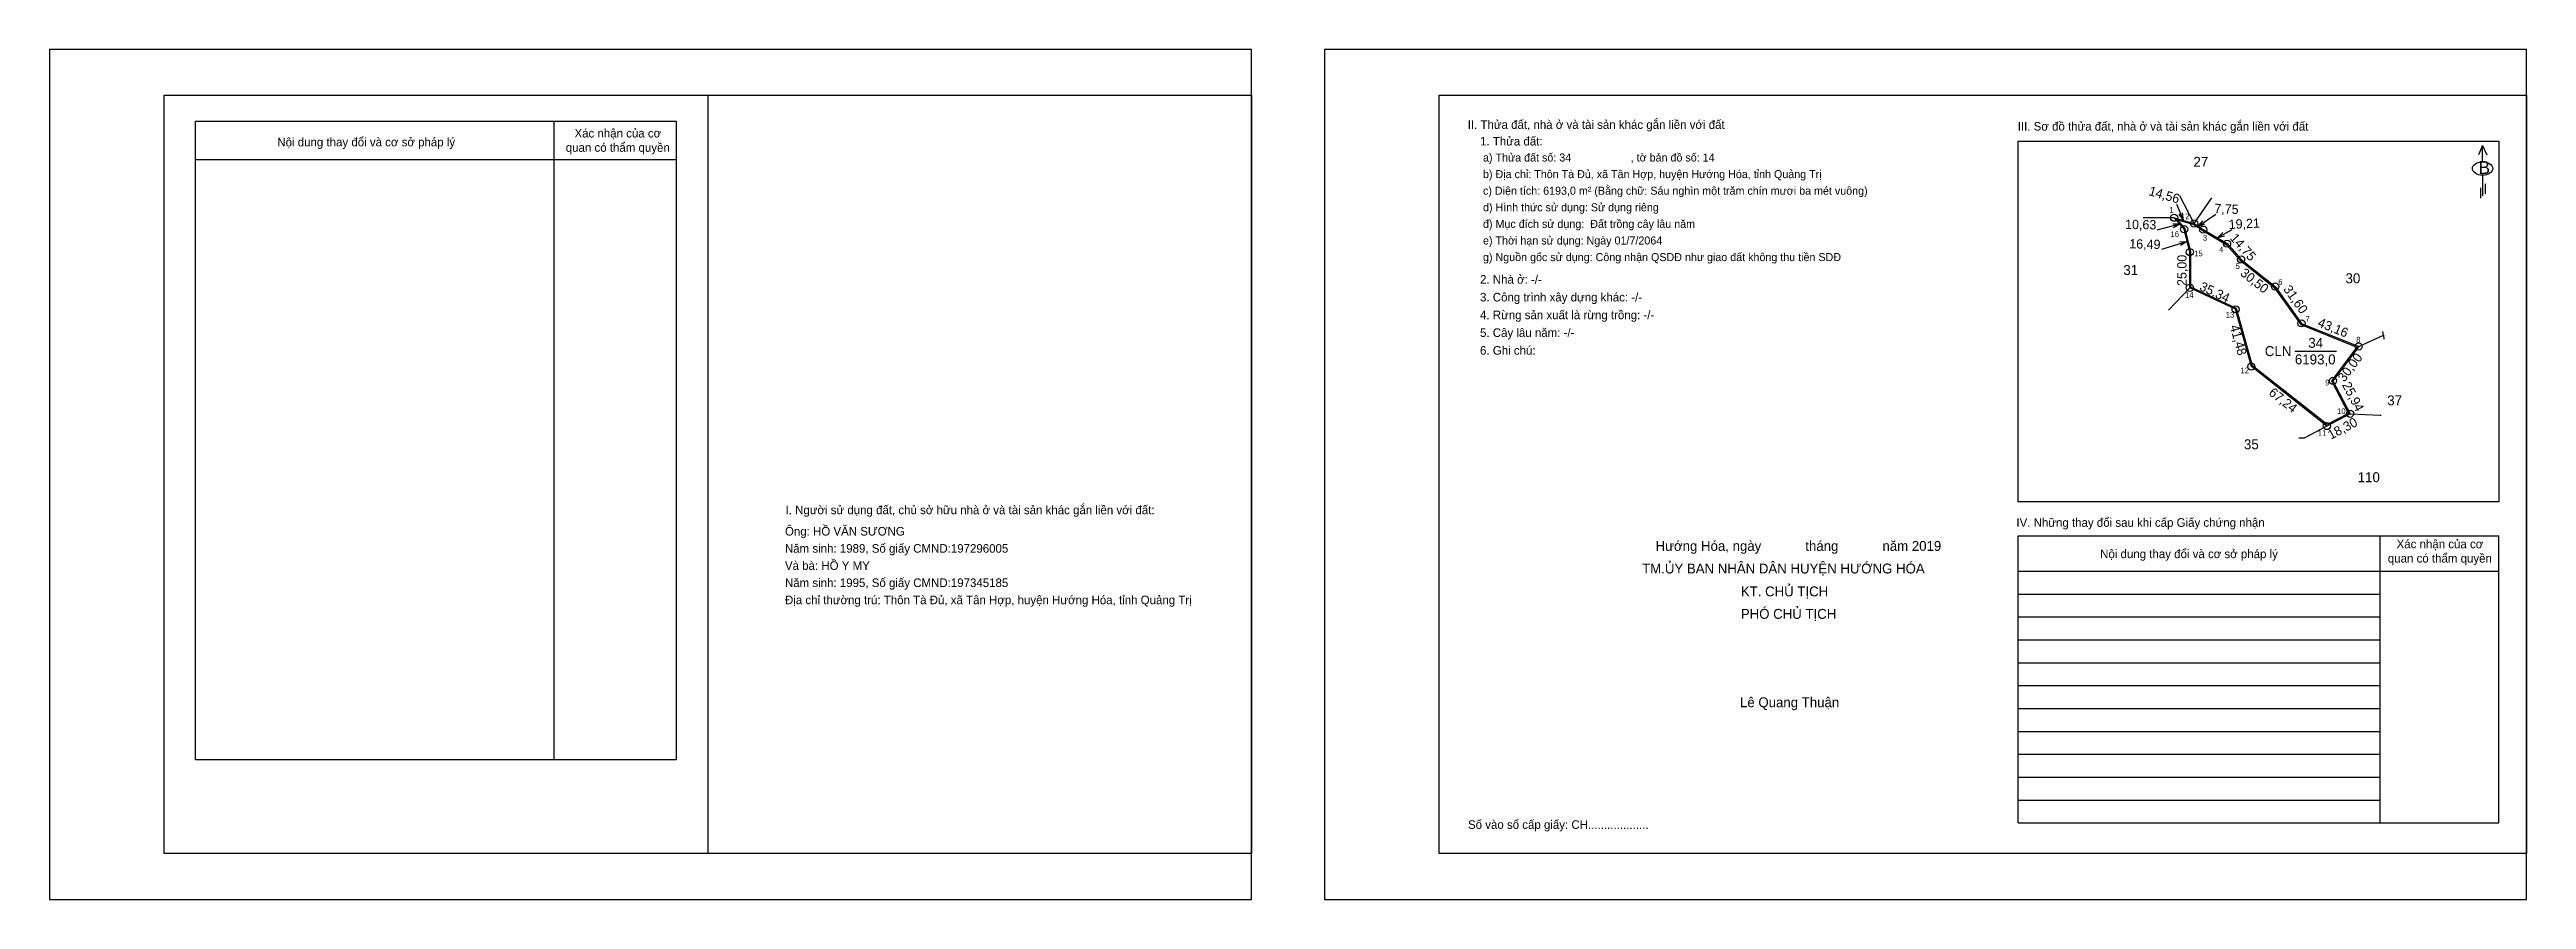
# Model space of a CAD drawing. Extents: x 551667 to 553398, y 1840276 to 1840870.
import ezdxf

# ---------------------------------------------------------------- set-up
doc = ezdxf.new("R2010")
doc.units = 0
for name, color, linetype in [('CanhThua', 7, 'Continuous'), ('ChieuDaiCanhThua', 7, 'Continuous'), ('Khung', 7, 'Continuous'), ('KhungInTrang1', 7, 'Continuous'), ('KhungInTrang2', 7, 'Continuous'), ('Level 2', 7, 'Continuous'), ('Level 35', 7, 'Continuous'), ('MocDinhThua', 7, 'Continuous'), ('NhanDiaChinhThua', 7, 'Continuous'), ('NhanTuCan', 7, 'Continuous'), ('ON', 7, 'Continuous'), ('RauThua', 7, 'Continuous'), ('SoHieuDinhThua', 7, 'Continuous'), ('Template', 7, 'Continuous'), ('ThongTin', 7, 'Continuous')]:
    doc.layers.add(name, color=color, linetype=linetype)

msp = doc.modelspace()

# ---------------------------------------------------------------- linework, layer by layer
at = {"layer": 'CanhThua'}
for p, q in [((553159, 1840744), (553152, 1840752)), ((553152, 1840752), (553166, 1840748)), ((553166, 1840748), (553172.4, 1840743.7)), ((553163, 1840728), (553159, 1840744)), ((553172.4, 1840743.7), (553189, 1840733.9)), ((553189, 1840733.9), (553198.8, 1840722.9)), ((553163, 1840703), (553163, 1840728)), ((553198.8, 1840722.9), (553222.6, 1840703.9)), ((553195, 1840688), (553163, 1840703)), ((553222.6, 1840703.9), (553241, 1840678.2)), ((553206, 1840648), (553195, 1840688)), ((553241, 1840678.2), (553281, 1840662)), ((553281, 1840662), (553263, 1840638)), ((553258.8, 1840606.4), (553206, 1840648)), ((553263, 1840638), (553275, 1840615)), ((553275, 1840615), (553258.8, 1840606.4))]:
    msp.add_line(p, q, dxfattribs=at)
at = {"layer": 'Khung'}
for p, q in [((552638.3, 1840837.6), (553398.3, 1840837.6)), ((552638.3, 1840307.6), (552638.3, 1840837.6)), ((553042.9, 1840553.4), (553042.9, 1840805.6)), ((553042.9, 1840805.6), (553378.9, 1840805.6)), ((553378.9, 1840805.6), (553378.9, 1840553.4)), ((553378.9, 1840553.4), (553042.9, 1840553.4))]:
    msp.add_line(p, q, dxfattribs=at)
msp.add_lwpolyline([(552507.1, 1840307.6), (551747.1, 1840307.6), (551747.1, 1840837.6), (552507.1, 1840837.6)], close=True, dxfattribs=at)
for points in [[(552127.1, 1840837.6), (552127.1, 1840307.6)], [(553398.3, 1840837.6), (553398.3, 1840307.6), (552638.3, 1840307.6)]]:
    msp.add_lwpolyline(points, dxfattribs=at)
at = {"layer": 'KhungInTrang1'}
msp.add_lwpolyline([(551667.1, 1840869.6), (551667.1, 1840275.6), (552507.1, 1840275.6), (552507.1, 1840869.6)], close=True, dxfattribs=at)
at = {"layer": 'KhungInTrang2'}
msp.add_lwpolyline([(552558.3, 1840869.6), (552558.3, 1840275.6), (553398.3, 1840275.6), (553398.3, 1840869.6)], close=True, dxfattribs=at)
at = {"layer": 'Level 2'}
msp.add_lwpolyline([(553279.7, 1840661.6), (553262.1, 1840638.1), (553273.9, 1840615.3), (553258.9, 1840607.4), (553206.7, 1840648.5), (553195.7, 1840688.6), (553163.8, 1840703.5), (553163.8, 1840728.1), (553159.7, 1840744.4), (553154.4, 1840750.5), (553165.7, 1840747.3), (553172, 1840743), (553188.4, 1840733.3), (553198.2, 1840722.3), (553222, 1840703.3), (553240.5, 1840677.5)], close=True, dxfattribs=at)
at = {"layer": 'Level 35'}
for p, q in [((553156, 1840747.4), (553140, 1840743.3)), ((553156, 1840747.4), (553151, 1840747.5)), ((553156, 1840747.4), (553151.6, 1840745)), ((553158.6, 1840750.4), (553154, 1840761.3)), ((553158.6, 1840750.4), (553155.5, 1840754.4)), ((553158.6, 1840750.4), (553157.9, 1840755.4)), ((553168.8, 1840746.1), (553181.1, 1840754.6)), ((553168.8, 1840746.1), (553172.1, 1840749.9)), ((553168.8, 1840746.1), (553173.5, 1840747.8)), ((553160.7, 1840735.1), (553143.2, 1840729.9)), ((553160.7, 1840735.1), (553155.7, 1840735)), ((553160.7, 1840735.1), (553156.4, 1840732.5)), ((553182.5, 1840738.2), (553192.6, 1840743.7)), ((553182.5, 1840738.2), (553186.1, 1840741.7)), ((553182.5, 1840738.2), (553187.3, 1840739.4))]:
    msp.add_line(p, q, dxfattribs=at)
at = {"layer": 'MocDinhThua'}
for centre in [(553152, 1840752), (553159, 1840744), (553166, 1840748), (553163, 1840728), (553172.4, 1840743.7), (553189, 1840733.9), (553198.8, 1840722.9), (553163, 1840703), (553222.6, 1840703.9), (553195, 1840688), (553241, 1840678.2), (553281, 1840662), (553206, 1840648), (553263, 1840638), (553258.8, 1840606.4), (553275, 1840615)]:
    msp.add_circle(centre, 2.5, dxfattribs=at)
at = {"layer": 'NhanDiaChinhThua'}
msp.add_line((553236.4, 1840658.8), (553265.6, 1840658.8), dxfattribs=at)
at = {"layer": 'ON'}
for p, q in [((551769.1, 1840819.6), (552105.1, 1840819.6)), ((551769.1, 1840373.1), (551769.1, 1840819.6)), ((552105.1, 1840819.6), (552105.1, 1840373.1)), ((551769.1, 1840792.8), (552105.1, 1840792.8)), ((553042.9, 1840529.7), (553378.9, 1840529.7)), ((553295.9, 1840529.7), (553295.9, 1840329.1)), ((553042.9, 1840505), (553378.9, 1840505)), ((553042.9, 1840489), (553295.9, 1840489)), ((553042.9, 1840473), (553295.9, 1840473)), ((553042.9, 1840457), (553295.9, 1840457)), ((553042.9, 1840441), (553295.9, 1840441)), ((553042.9, 1840425), (553295.9, 1840425)), ((553042.9, 1840409), (553295.9, 1840409)), ((553042.9, 1840393), (553295.9, 1840393)), ((553042.9, 1840377), (553295.9, 1840377)), ((553042.9, 1840361), (553295.9, 1840361)), ((553042.9, 1840345), (553295.9, 1840345))]:
    msp.add_line(p, q, dxfattribs=at)
for points in [[(552019.6, 1840819.6), (552019.6, 1840373.1)], [(553042.9, 1840329.1), (553042.9, 1840529.7)], [(553378.9, 1840329.1), (553378.9, 1840529.7)], [(552105.1, 1840373.1), (551769.1, 1840373.1)]]:
    msp.add_lwpolyline(points, dxfattribs=at)
at = {"layer": 'RauThua'}
for p, q in [((553166, 1840748), (553156.1, 1840767.4)), ((553166, 1840748), (553178.3, 1840765.9)), ((553152, 1840752), (553130.3, 1840752)), ((553163, 1840703), (553148, 1840687.3)), ((553281, 1840662), (553298.3, 1840669.9)), ((553281, 1840662), (553298.3, 1840669.9)), ((553298.3, 1840669.9), (553297.9, 1840672.6)), ((553298.3, 1840669.9), (553298.7, 1840667.1)), ((553275, 1840615), (553296, 1840614)), ((553296, 1840614), (553296.7, 1840614)), ((553243, 1840598), (553239.2, 1840597.9)), ((553258.8, 1840606.4), (553243, 1840598))]:
    msp.add_line(p, q, dxfattribs=at)
at = {"layer": 'Template'}
for p, q in [((553367.6, 1840802.4), (553364.7, 1840796)), ((553367.6, 1840791.1), (553367.6, 1840802.4)), ((553367.6, 1840802.4), (553370.5, 1840796)), ((553367.6, 1840781.7), (553367.6, 1840767.4)), ((553366.1, 1840772.8), (553366.1, 1840765.8)), ((553369.3, 1840775.7), (553369.3, 1840768.8)), ((553042.9, 1840329.1), (553378.9, 1840329.1))]:
    msp.add_line(p, q, dxfattribs=at)
msp.add_ellipse((553367.6, 1840786.4), major_axis=(7.11, 0), ratio=0.655849, dxfattribs=at)

# ---------------------------------------------------------------- texts
at = {"layer": 'ChieuDaiCanhThua'}
for s, rotation, p in [('14,56', 344.0546, (553133.8, 1840767.9)), ('10,63', 358.8928, (553117.7, 1840744.2)), ('7,75', 357.6115, (553180, 1840755.3)), ('19,21', 2.6261, (553190.3, 1840744.1)), ('16,49', 358.7078, (553120.6, 1840730.6)), ('14,75', 311.5916, (553190.6, 1840737.5)), ('25,00', 90, (553160.7, 1840704.3)), ('30,50', 321.5104, (553197.7, 1840712.3)), ('35,34', 334.8852, (553169.2, 1840701.7)), ('31,60', 305.5208, (553228, 1840702)), ('43,16', 338.0235, (553251.8, 1840676.3)), ('41,48', 285.3763, (553190.9, 1840676.2)), ('30,00', 53.1301, (553271, 1840636.8)), ('67,24', 321.8007, (553217.6, 1840628.7)), ('25,94', 297.5528, (553269.2, 1840635.2)), ('18,30', 27.9656, (553261.6, 1840596.8))]:
    msp.add_text(s, height=6.52, rotation=rotation, dxfattribs=at).set_placement(p)
at = {"layer": 'NhanDiaChinhThua'}
for s, p in [('CLN', (553215.4, 1840655.3)), ('34', (553245.8, 1840661.1)), ('6193,0', (553236.4, 1840649.5))]:
    msp.add_text(s, height=6.96, dxfattribs=at).set_placement(p)
at = {"layer": 'NhanTuCan'}
for s, p in [('27', (553165.5, 1840787.6)), ('31', (553116.5, 1840712)), ('30', (553271.8, 1840706.2)), ('37', (553301, 1840620.9)), ('35', (553200.8, 1840590.2)), ('110', (553280.3, 1840567.2))]:
    msp.add_text(s, height=6.96, dxfattribs=at).set_placement(p)
at = {"layer": 'ON'}
for s, height, p in [('Nội dung thay đổi và cơ sở pháp lý', 6, (551826.3, 1840801.9)), ('quan có thẩm quyền', 6, (552027.9, 1840798.1)), ('Xác nhận của cơ ', 6, (552034, 1840808.1)), ('I. Người sử dụng đất, chủ sở hữu nhà ở và tài sản khác gắn liền với đất:', 6, (552181.5, 1840544.8)), ('IV. Những thay đổi sau khi cấp Giấy chứng nhận', 6, (553041.8, 1840536)), ('Xác nhận của cơ ', 6, (553307.5, 1840521)), ('Nội dung thay đổi và cơ sở pháp lý', 6, (553100.3, 1840514.1)), ('quan có thẩm quyền', 6, (553301.4, 1840511)), ('Lê Quang Thuận', 6.907, (552848.6, 1840409.9))]:
    msp.add_text(s, height=height, dxfattribs=at).set_placement(p)
at = {"layer": 'SoHieuDinhThua'}
for s, p in [('1', (553148.7, 1840755.5)), ('2', (553159.7, 1840750.9)), ('16', (553149.5, 1840738.5)), ('15', (553166.1, 1840725.1)), ('3', (553172.1, 1840736)), ('4', (553183.5, 1840727.8)), ('5', (553195, 1840716.2)), ('14', (553159.7, 1840696)), ('6', (553224.8, 1840705)), ('13', (553188.1, 1840682.2)), ('7', (553243.9, 1840679.3)), ('8', (553279.3, 1840664.8)), ('12', (553198.4, 1840643.3)), ('9', (553257.6, 1840634.8)), ('10', (553265.9, 1840614.8)), ('11', (553252.5, 1840599.6))]:
    msp.add_text(s, height=4, dxfattribs=at).set_placement(p)
at = {"layer": 'Template'}
for s, height, p in [('II. Thửa đất, nhà ở và tài sản khác gắn liền với đất', 6, (552658.3, 1840814.1)), ('III. Sơ đồ thửa đất, nhà ở và tài sản khác gắn liền với đất', 6, (553042.7, 1840812.9)), ('B', 9, (553364.8, 1840782.6)), ('Hướng Hóa, ngày            tháng            năm 2019', 6.907, (552789.6, 1840519.2)), ('TM.ỦY BAN NHÂN DÂN HUYỆN HƯỚNG HÓA', 6.907, (552780.2, 1840503.4)), ('KT. CHỦ TỊCH', 6.907, (552849.2, 1840487.4)), ('PHÓ CHỦ TỊCH', 6.907, (552849.2, 1840471.7)), ('Số vào sổ cấp giấy: CH...................', 6, (552658.5, 1840324.9))]:
    msp.add_text(s, height=height, dxfattribs=at).set_placement(p)
at = {"layer": 'ThongTin'}
for s, height, p in [('1. Thửa đất: ', 6, (552666.9, 1840802.5)), (' a) Thửa đất số: 34                    , tờ bản đồ số: 14', 5.6, (552666.9, 1840791.3)), (' b) Địa chỉ: Thôn Tà Đủ, xã Tân Hợp, huyện Hướng Hóa, tỉnh Quảng Trị', 5.6, (552666.9, 1840779.7)), (' c) Diện tích: 6193,0 m² (Bằng chữ: Sáu nghìn một trăm chín mươi ba mét vuông)', 5.6, (552666.9, 1840768.1)), (' d) Hình thức sử dụng: Sử dụng riêng', 5.6, (552666.9, 1840756.5)), (' đ) Mục đích sử dụng:  Đất trồng cây lâu năm', 5.6, (552666.9, 1840744.9)), (' e) Thời hạn sử dụng: Ngày 01/7/2064', 5.6, (552666.9, 1840733.3)), ('2. Nhà ở: -/-', 6, (552666.9, 1840705.9)), (' g) Nguồn gốc sử dụng: Công nhận QSDĐ như giao đất không thu tiền SDĐ', 5.6, (552666.9, 1840721.7)), ('3. Công trình xây dựng khác: -/-', 6, (552666.9, 1840693.5)), ('4. Rừng sản xuất là rừng trồng: -/-', 6, (552666.9, 1840681.1)), ('5. Cây lâu năm: -/-', 6, (552666.9, 1840668.7)), ('6. Ghi chú:', 6, (552666.9, 1840656.3)), ('Ông: HỒ VĂN SƯƠNG', 6, (552181.1, 1840529.9)), ('Năm sinh: 1989, Số giấy CMND:197296005', 6, (552181.1, 1840517.9)), ('Và bà: HỒ Y MY', 6, (552181.1, 1840505.9)), ('Địa chỉ thường trú: Thôn Tà Đủ, xã Tân Hợp, huyện Hướng Hóa, tỉnh Quảng Trị', 6, (552181.1, 1840481.9)), ('Năm sinh: 1995, Số giấy CMND:197345185', 6, (552181.1, 1840493.9))]:
    msp.add_text(s, height=height, dxfattribs=at).set_placement(p)

doc.saveas('drawing.dxf')
